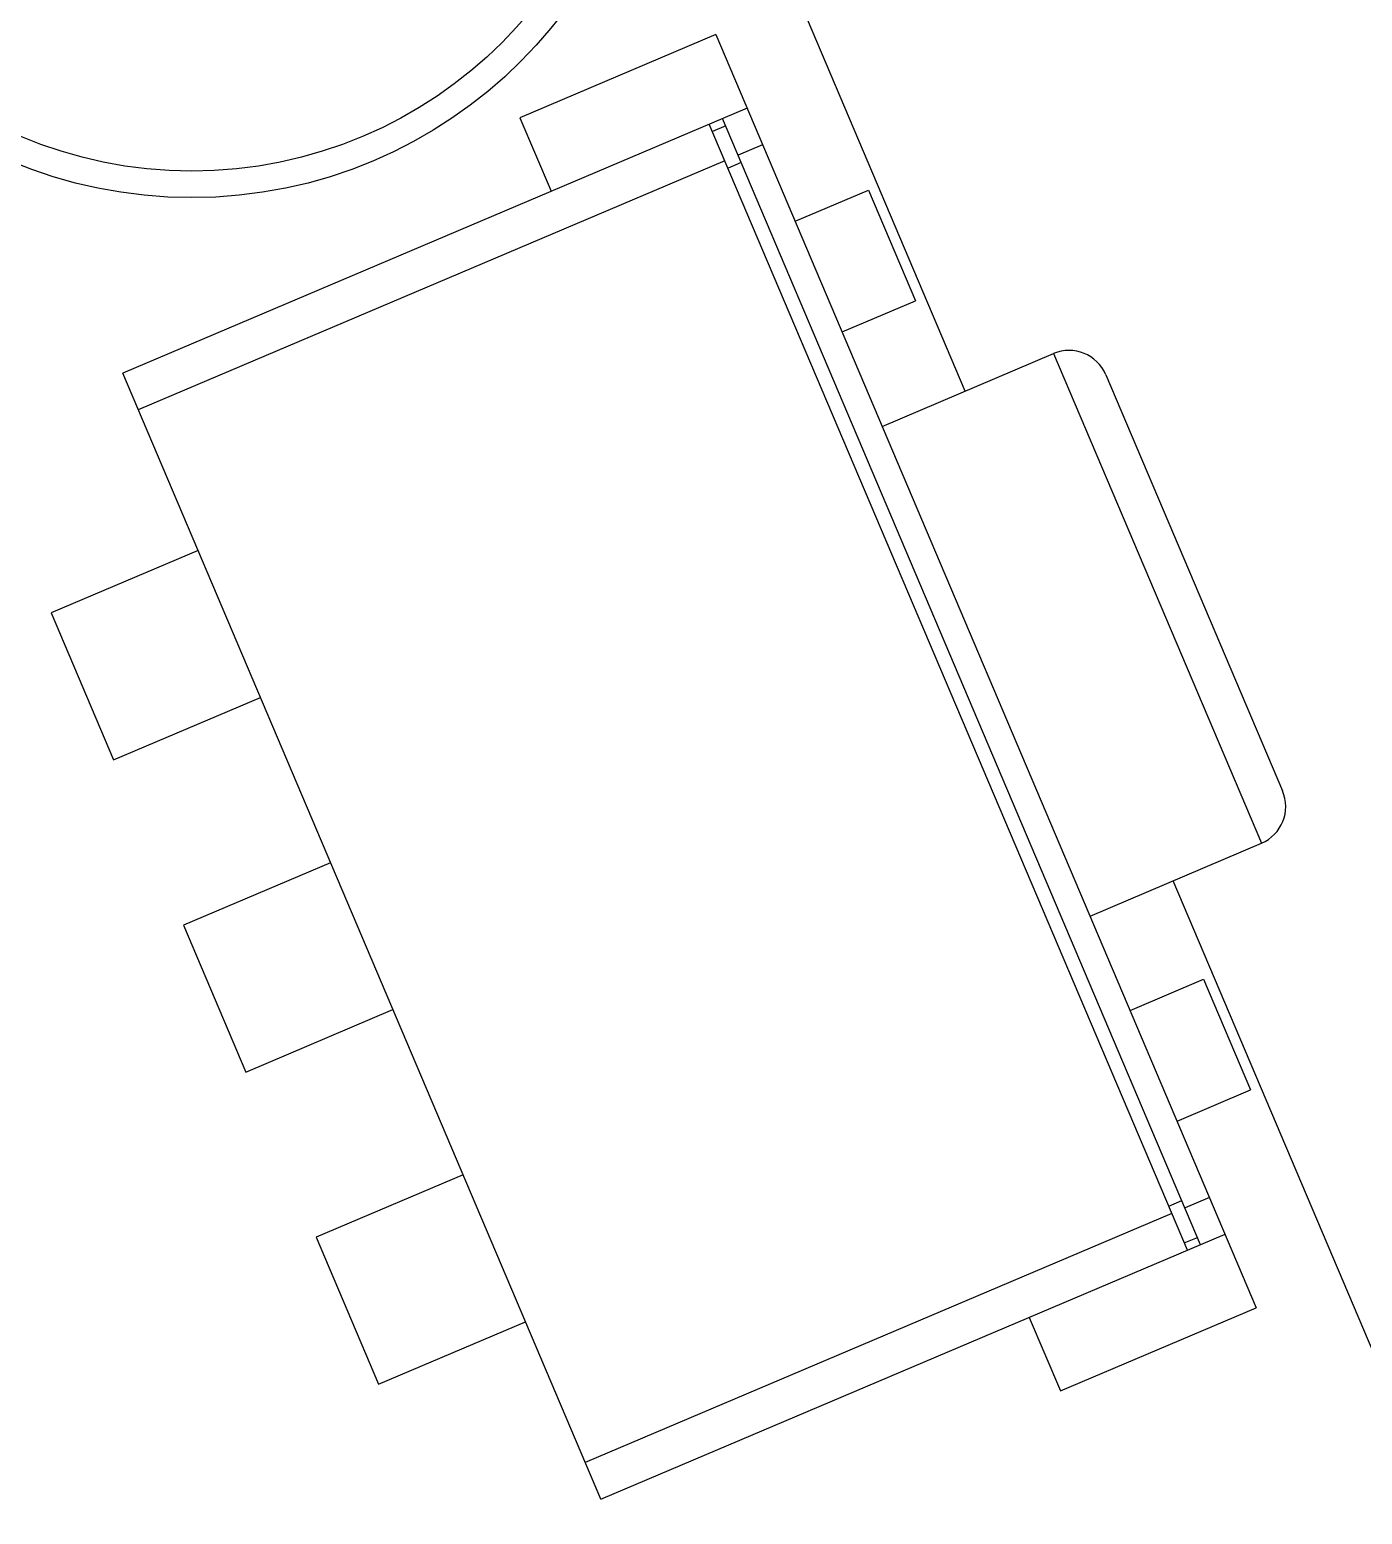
# Model space of a CAD drawing. Header units: inches. Extents: x 398 to 599, y 40 to 151.
# Drawn here: x 568.89 to 573.9, y 97.72 to 103.31 of the extents above; entities that cross this region are included whole.
import ezdxf

# ---------------------------------------------------------------- set-up
doc = ezdxf.new("R2010")
doc.units = ezdxf.units.IN
doc.header["$LTSCALE"] = 1.21
doc.header["$MEASUREMENT"] = 0
doc.layers.get('0').update_dxf_attribs({"linetype": 'CONTINUOUS'})

msp = doc.modelspace()

# ---------------------------------------------------------------- linework, layer by layer
at = {"color": 7, "linetype": 'Continuous'}
for p, q in [((572.4088, 101.9477), (571.6262, 103.7914)), ((571.4715, 103.288), (570.7351, 102.9754)), ((571.4715, 103.288), (573.5033, 98.5014)), ((571.5887, 103.0118), (569.2414, 102.0155)), ((570.7351, 102.9754), (570.8523, 102.6993)), ((573.2443, 98.7173), (571.4469, 102.9517)), ((571.5084, 102.9452), (571.4586, 102.924)), ((573.294, 98.7385), (571.4967, 102.9728)), ((571.6473, 102.8738), (571.5553, 102.8347)), ((571.5055, 102.8136), (569.3, 101.8774)), ((571.567, 102.8071), (571.5172, 102.786)), ((571.7694, 102.5862), (572.0455, 102.7035)), ((572.0455, 102.7035), (572.2221, 102.2876)), ((571.9459, 102.1703), (572.2221, 102.2876)), ((572.0967, 101.8152), (572.741, 102.0887)), ((572.741, 102.0887), (573.5225, 100.2477)), ((571.0388, 97.7812), (569.2414, 102.0155)), ((572.9377, 102.0092), (573.602, 100.4444)), ((569.5247, 101.3481), (568.9724, 101.1137)), ((568.9724, 101.1137), (569.2068, 100.5614)), ((569.2068, 100.5614), (569.7592, 100.7958)), ((572.8781, 99.9742), (573.5225, 100.2477)), ((570.0229, 100.1745), (569.4706, 99.94)), ((573.9848, 98.2349), (573.1903, 100.1067)), ((569.4706, 99.94), (569.705, 99.3877)), ((573.0289, 99.619), (573.305, 99.7363)), ((573.305, 99.7363), (573.4816, 99.3204)), ((569.705, 99.3877), (570.2573, 99.6222)), ((573.2054, 99.2031), (573.4816, 99.3204)), ((570.5211, 99.0008), (569.9688, 98.7664)), ((573.3275, 98.9156), (573.2354, 98.8765)), ((573.1857, 98.8554), (570.9802, 97.9192)), ((573.1739, 98.883), (573.2237, 98.9041)), ((569.9688, 98.7664), (570.2032, 98.2141)), ((571.0388, 97.7812), (573.3861, 98.7775)), ((573.2326, 98.7449), (573.2823, 98.7661)), ((572.6497, 98.4649), (572.7669, 98.1888)), ((572.7669, 98.1888), (573.5033, 98.5014)), ((570.2032, 98.2141), (570.7555, 98.4485))]:
    msp.add_line(p, q, dxfattribs=at)
for radius in [1.75, 1.65]:
    msp.add_circle((569.501, 104.425), radius, dxfattribs=at)
for centre, radius, start, end in [((553.751, 92.925), 23, 281.22586, 258.77532), ((553.751, 92.925), 22.75, 294.44334, 241.13427), ((572.7996, 101.9506), 0.15, 23, 113), ((573.4639, 100.3858), 0.15, 293, 23), ((553.751, 92.925), 21.75, 315.08879, 13.09448)]:
    msp.add_arc(centre, radius, start, end, dxfattribs=at)

doc.saveas('drawing.dxf')
